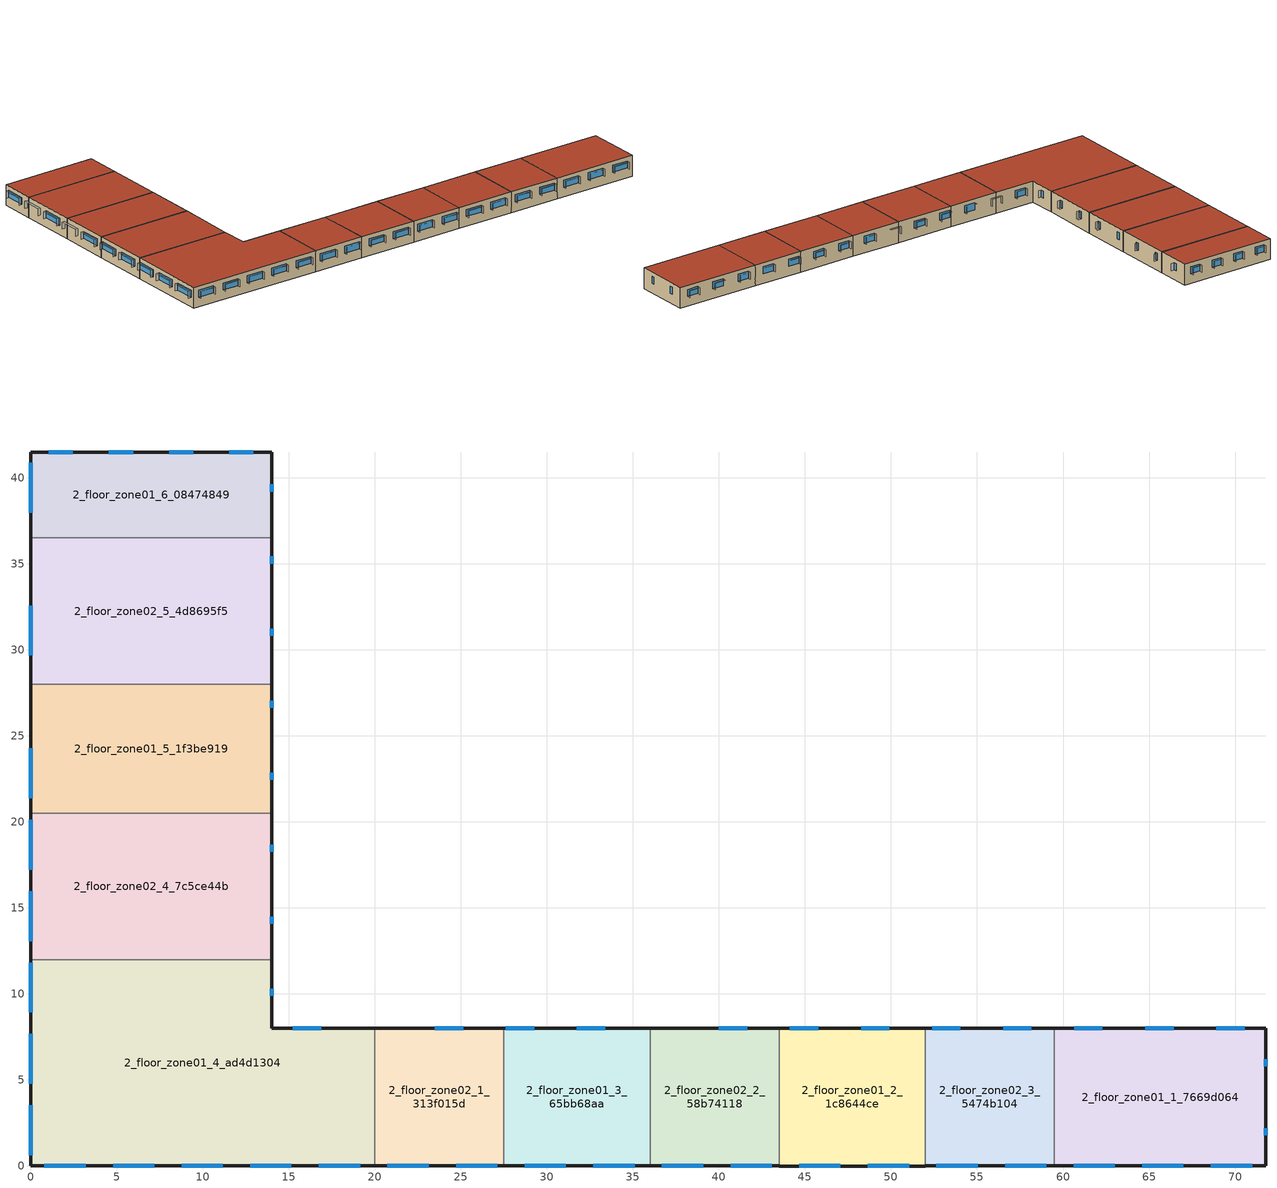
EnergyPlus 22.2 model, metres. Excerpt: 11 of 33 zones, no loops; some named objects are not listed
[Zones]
2_floor_zone01_1_7669d064
 floor to 1_floor_zone01_1_7669d064 (Generic Interior Floor): 71.79,8 71.79,0 59.5,0 59.5,8 z6
 wall outside (Ext_Wall): 59.5,0 71.79,0 71.79,8 59.5,8 z6:9
 wall to 2_floor_zone02_3_5474b104 (Generic Interior Wall): 59.5,8 59.5,0 z6:9
 window (Windows): 68.6,0 70.99,0 / 64.61,0 67,0 / 60.62,0 63.01,0 / 71.79,5.8 71.79,6.2 / 71.79,1.8 71.79,2.2 / 62.29,8 60.64,8 / 66.42,8 64.77,8 / 70.55,8 68.9,8 z7.4:8.4
 roof outside (Roof): 59.5,8 59.5,0 71.79,0 71.79,8 z9
2_floor_zone01_2_1c8644ce
 floor to 1_floor_zone01_2_1c8644ce (Generic Interior Floor): 52,8 52,0 43.5,0 43.5,8 z6
 wall outside (Ext_Wall): 52,8 43.5,8 / 43.5,0 52,0 z6:9
 wall to 2_floor_zone02_3_5474b104 (Generic Interior Wall): 52,0 52,8 z6:9
 wall to 2_floor_zone02_2_58b74118 (Generic Interior Wall): 43.5,8 43.5,0 z6:9
 window (Windows): 45.78,8 44.13,8 / 49.91,8 48.26,8 / 48.66,0 51.05,0 / 44.67,0 47.06,0 z7.4:8.4
 roof outside (Roof): 43.5,8 43.5,0 52,0 52,8 z9
2_floor_zone01_3_65bb68aa
 floor to 1_floor_zone01_3_65bb68aa (Generic Interior Floor): 36,8 36,0 27.5,0 27.5,8 z6
 wall outside (Ext_Wall): 36,8 27.5,8 / 27.5,0 36,0 z6:9
 wall to 2_floor_zone02_2_58b74118 (Generic Interior Wall): 36,0 36,8 z6:9
 wall to 2_floor_zone02_1_313f015d (Generic Interior Wall): 27.5,8 27.5,0 z6:9
 window (Windows): 29.27,8 27.62,8 / 33.4,8 31.75,8 / 32.7,0 35.1,0 / 28.71,0 31.11,0 z7.4:8.4
 roof outside (Roof): 27.5,8 27.5,0 36,0 36,8 z9
2_floor_zone01_4_ad4d1304
 floor to 1_floor_zone01_4_ad4d1304 (Generic Interior Floor): 20,8 20,0 0,0 0,12 14,12 14,8 z6
 wall outside (Ext_Wall): 20,8 14,8 14,12 / 0,12 0,0 20,0 z6:9
 wall to 2_floor_zone02_4_7c5ce44b (Generic Interior Wall): 14,12 0,12 z6:9
 wall to 2_floor_zone02_1_313f015d (Generic Interior Wall): 20,0 20,8 z6:9
 window (Windows): 16.89,8 15.24,8 / 14,9.88 14,10.3 / 0,3.53 0,0.62 / 0,7.68 0,4.77 / 0,11.83 0,8.92 / 16.75,0 19.14,0 / 12.76,0 15.16,0 / 8.77,0 11.17,0 / 4.79,0 7.18,0 / 0.8,0 3.19,0 z7.4:8.4
 roof outside (Roof): 0,12 0,0 20,0 20,8 14,8 14,12 z9
2_floor_zone01_5_1f3be919
 floor to 1_floor_zone01_5_1f3be919 (Generic Interior Floor): 14,28 14,20.5 0,20.5 0,28 z6
 wall outside (Ext_Wall): 14,20.5 14,28 / 0,28 0,20.5 z6:9
 wall to 2_floor_zone02_5_4d8695f5 (Generic Interior Wall): 14,28 0,28 z6:9
 wall to 2_floor_zone02_4_7c5ce44b (Generic Interior Wall): 0,20.5 14,20.5 z6:9
 window (Windows): 14,26.63 14,27.05 / 14,22.45 14,22.86 / 0,24.28 0,21.37 z7.4:8.4
 roof outside (Roof): 0,28 0,20.5 14,20.5 14,28 z9
2_floor_zone01_6_08474849
 floor to 1_floor_zone01_6_08474849 (Generic Interior Floor): 14,41.5 14,36.5 0,36.5 0,41.5 z6
 wall outside (Ext_Wall): 14,36.5 14,41.5 0,41.5 0,36.5 z6:9
 wall to 2_floor_zone02_5_4d8695f5 (Generic Interior Wall): 0,36.5 14,36.5 z6:9
 window (Windows): 14,39.19 14,39.61 / 2.45,41.5 1.05,41.5 / 5.95,41.5 4.55,41.5 / 9.45,41.5 8.05,41.5 / 12.95,41.5 11.55,41.5 / 0,40.87 0,37.97 z7.4:8.4
 roof outside (Roof): 0,41.5 0,36.5 14,36.5 14,41.5 z9
2_floor_zone02_1_313f015d
 floor to 1_floor_zone02_1_313f015d (Generic Interior Floor): 27.5,8 27.5,0 20,0 20,8 z6
 wall outside (Ext_Wall): 27.5,8 20,8 / 20,0 27.5,0 z6:9
 window (Windows): 25.14,8 23.49,8 / 24.73,0 27.12,0 / 20.74,0 23.13,0 z7.4:8.4
 roof outside (Roof): 20,8 20,0 27.5,0 27.5,8 z9
2_floor_zone02_2_58b74118
 floor to 1_floor_zone02_2_58b74118 (Generic Interior Floor): 43.5,8 43.5,0 36,0 36,8 z6
 wall outside (Ext_Wall): 43.5,8 36,8 / 36,0 43.5,0 z6:9
 window (Windows): 41.66,8 40,8 / 40.68,0 43.07,0 / 36.69,0 39.08,0 z7.4:8.4
 roof outside (Roof): 36,8 36,0 43.5,0 43.5,8 z9
2_floor_zone02_3_5474b104
 floor to 1_floor_zone02_3_5474b104 (Generic Interior Floor): 59.5,8 59.5,0 52,0 52,8 z6
 wall outside (Ext_Wall): 59.5,8 52,8 / 52,0 59.5,0 z6:9
 window (Windows): 54.04,8 52.39,8 / 58.17,8 56.51,8 / 56.63,0 59.02,0 / 52.64,0 55.04,0 z7.4:8.4
 roof outside (Roof): 52,8 52,0 59.5,0 59.5,8 z9
2_floor_zone02_4_7c5ce44b
 floor to 1_floor_zone02_4_7c5ce44b (Generic Interior Floor): 14,20.5 14,12 0,12 0,20.5 z6
 wall outside (Ext_Wall): 0,20.5 0,12 / 14,12 14,20.5 z6:9
 window (Windows): 0,15.98 0,13.07 / 0,20.13 0,17.22 / 14,18.26 14,18.68 / 14,14.07 14,14.49 z7.4:8.4
 roof outside (Roof): 0,20.5 0,12 14,12 14,20.5 z9
2_floor_zone02_5_4d8695f5
 floor to 1_floor_zone02_5_4d8695f5 (Generic Interior Floor): 14,36.5 14,28 0,28 0,36.5 z6
 wall outside (Ext_Wall): 0,36.5 0,28 / 14,28 14,36.5 z6:9
 window (Windows): 0,32.58 0,29.67 / 14,35.01 14,35.43 / 14,30.82 14,31.24 z7.4:8.4
 roof outside (Roof): 0,36.5 0,28 14,28 14,36.5 z9
shading: 4.55,41.5 4.55,41.95 / 12.95,41.95 12.95,41.5 / 5.95,41.95 5.95,41.5 / 8.05,41.5 8.05,41.95 / 11.55,41.5 11.55,41.95 / 2.45,41.95 2.45,41.5 / 1.05,41.5 1.05,41.95 / 9.45,41.95 9.45,41.5 / 68.6,-0.45 68.6,0 / 64.61,-0.45 64.61,0 / 4.79,-0.45 4.79,0 / 8.77,-0.45 8.77,0 / 39.08,0 39.08,-0.45 / 12.76,-0.45 12.76,0 / 43.07,0 43.07,-0.45 / 23.13,0 23.13,-0.45 / 44.67,-0.45 44.67,0 / 28.71,-0.45 28.71,0 / 7.18,0 7.18,-0.45 / 3.19,0 3.19,-0.45 / 36.69,-0.45 36.69,0 / 55.04,0 55.04,-0.45 / 0.8,-0.45 0.8,0 / 51.05,0 51.05,-0.45 / 20.74,-0.45 20.74,0 / 19.14,0 19.14,-0.45 / 15.16,0 15.16,-0.45 / 56.63,-0.45 56.63,0 / 35.1,0 35.1,-0.45 / 40.68,-0.45 40.68,0 / 32.7,-0.45 32.7,0 / 48.66,-0.45 48.66,0 / 24.73,-0.45 24.73,0 / 11.17,0 11.17,-0.45 / 47.06,0 47.06,-0.45 / 70.99,0 70.99,-0.45 / 67,0 67,-0.45 / 59.02,0 59.02,-0.45 / 63.01,0 63.01,-0.45 / 52.64,-0.45 52.64,0 / 60.62,-0.45 60.62,0 / 16.75,-0.45 16.75,0 / 31.11,0 31.11,-0.45 / 27.12,0 27.12,-0.45 / -0.45,20.13 0,20.13 / 0,29.67 -0.45,29.67 / -0.45,28.43 0,28.43 / 0,25.52 -0.45,25.52 / -0.45,32.58 0,32.58 / -0.45,11.83 0,11.83 / -0.45,3.53 0,3.53 / 0,37.97 -0.45,37.97 / 0,33.82 -0.45,33.82 / -0.45,36.72 0,36.72 / -0.45,40.87 0,40.87 / -0.45,7.68 0,7.68 / 0,8.92 -0.45,8.92 / 0,21.37 -0.45,21.37 / -0.45,24.28 0,24.28 / 0,13.07 -0.45,13.07 / -0.45,15.98 0,15.98 / 0,17.22 -0.45,17.22 / 0,0.62 -0.45,0.62 / 0,4.77 -0.45,4.77 / 14,18.68 14.45,18.68 / 14.45,18.26 14,18.26 / 68.9,8 68.9,8.45 / 14.45,14.07 14,14.07 / 33.4,8.45 33.4,8 / 35.88,8 35.88,8.45 / 41.66,8.45 41.66,8 / 40,8 40,8.45 / 31.75,8 31.75,8.45 / 14.45,39.19 14,39.19 / 19.37,8 19.37,8.45 / 62.29,8.45 62.29,8 / 66.42,8.45 66.42,8 / 25.14,8.45 25.14,8 / 14,31.24 14.45,31.24 / 14,22.86 14.45,22.86 / 48.26,8 48.26,8.45 / 56.51,8 56.51,8.45 / 14.45,9.88 14,9.88 / 14,14.49 14.45,14.49 / 44.13,8 44.13,8.45 / 21.02,8.45 21.02,8 / 49.91,8.45 49.91,8 / 45.78,8.45 45.78,8 / 15.24,8 15.24,8.45 / 16.89,8.45 16.89,8 / 70.55,8.45 70.55,8 / 14.45,22.45 14,22.45 / 52.39,8 52.39,8.45 / 60.64,8 60.64,8.45 / 29.27,8.45 29.27,8 / 14,35.43 14.45,35.43 z7.4:8.4; 0,3.53 0,0.62 -0.45,0.62 -0.45,3.53 z8.4; 0,24.28 0,21.37 -0.45,21.37 -0.45,24.28 z8.4; 0,20.13 0,17.22 -0.45,17.22 -0.45,20.13 z8.4; 0,15.98 0,13.07 -0.45,13.07 -0.45,15.98 z8.4; 0,28.43 0,25.52 -0.45,25.52 -0.45,28.43 z8.4; 0,40.87 0,37.97 -0.45,37.97 -0.45,40.87 z8.4; 0,36.72 0,33.82 -0.45,33.82 -0.45,36.72 z8.4; 0,7.68 0,4.77 -0.45,4.77 -0.45,7.68 z8.4; 0,32.58 0,29.67 -0.45,29.67 -0.45,32.58 z8.4; 0,11.83 0,8.92 -0.45,8.92 -0.45,11.83 z8.4; 39.08,0 39.08,-0.45 36.69,-0.45 36.69,0 z8.4; 55.04,0 55.04,-0.45 52.64,-0.45 52.64,0 z8.4; 59.02,0 59.02,-0.45 56.63,-0.45 56.63,0 z8.4; 43.07,0 43.07,-0.45 40.68,-0.45 40.68,0 z8.4; 47.06,0 47.06,-0.45 44.67,-0.45 44.67,0 z8.4; 51.05,0 51.05,-0.45 48.66,-0.45 48.66,0 z8.4; 35.1,0 35.1,-0.45 32.7,-0.45 32.7,0 z8.4; 27.12,0 27.12,-0.45 24.73,-0.45 24.73,0 z8.4; 15.16,0 15.16,-0.45 12.76,-0.45 12.76,0 z8.4; 23.13,0 23.13,-0.45 20.74,-0.45 20.74,0 z8.4; 19.14,0 19.14,-0.45 16.75,-0.45 16.75,0 z8.4; 31.11,0 31.11,-0.45 28.71,-0.45 28.71,0 z8.4; 7.18,0 7.18,-0.45 4.79,-0.45 4.79,0 z8.4; 67,0 67,-0.45 64.61,-0.45 64.61,0 z8.4; 70.99,0 70.99,-0.45 68.6,-0.45 68.6,0 z8.4; 63.01,0 63.01,-0.45 60.62,-0.45 60.62,0 z8.4; 3.19,0 3.19,-0.45 0.8,-0.45 0.8,0 z8.4; 11.17,0 11.17,-0.45 8.77,-0.45 8.77,0 z8.4; 45.78,8.45 45.78,8 44.13,8 44.13,8.45 z8.4; 58.17,8.45 58.17,8 56.51,8 56.51,8.45 z8.4; 29.27,8.45 29.27,8 27.62,8 27.62,8.45 z8.4; 66.42,8.45 66.42,8 64.77,8 64.77,8.45 z8.4; 41.66,8.45 41.66,8 40,8 40,8.45 z8.4; 37.53,8.45 37.53,8 35.88,8 35.88,8.45 z8.4; 21.02,8.45 21.02,8 19.37,8 19.37,8.45 z8.4; 25.14,8.45 25.14,8 23.49,8 23.49,8.45 z8.4; 33.4,8.45 33.4,8 31.75,8 31.75,8.45 z8.4; 54.04,8.45 54.04,8 52.39,8 52.39,8.45 z8.4; 70.55,8.45 70.55,8 68.9,8 68.9,8.45 z8.4; 49.91,8.45 49.91,8 48.26,8 48.26,8.45 z8.4; 62.29,8.45 62.29,8 60.64,8 60.64,8.45 z8.4; 16.89,8.45 16.89,8 15.24,8 15.24,8.45 z8.4; 5.95,41.95 5.95,41.5 4.55,41.5 4.55,41.95 z8.4; 9.45,41.95 9.45,41.5 8.05,41.5 8.05,41.95 z8.4; 2.45,41.95 2.45,41.5 1.05,41.5 1.05,41.95 z8.4; 12.95,41.95 12.95,41.5 11.55,41.5 11.55,41.95 z8.4
[Building]
Parametric_sim: North Axis {deg}=0; Terrain=City; Solar Distribution=FullExteriorWithReflections
[Site:Location]
Site 1: Latitude {deg}=0; Longitude {deg}=0; Time Zone {hr}=0; Elevation {m}=0
[Site:WaterMainsTemperature]
Calculation Method=CorrelationFromWeatherFile
[SizingPeriod:DesignDay] Day of Month=21; Dry-Bulb Temperature Range Modifier Type=DefaultMultipliers; Humidity Condition Type=Wetbulb; Barometric Pressure {Pa}=99114; Rain Indicator=No; Snow Indicator=No; Daylight Saving Time Indicator=No; Solar Model Indicator=ASHRAEClearSky; Begin Environment Reset Mode=FullResetAtBeginEnvironment
Name | Month | Day Type | Maximum Dry-Bulb Temperature {C} | Daily Dry-Bulb Temperature Range {deltaC} | Wetbulb or DewPoint at Maximum Dry-Bulb {C} | Wind Speed {m/s} | Wind Direction {deg} | Sky Clearness
udevalla_ LANDVETTER Cooling Design Day 0.4% Condns DB=>MWB | 7 | SummerDesignDay | 23.2964 | 8.7 | 14.3 | 3.3 | 137 | 1
udevalla_ LANDVETTER Heating Design Day 99.6% Condns DB | 1 | WinterDesignDay | -8.8 | 0 | -8.8 | 1.7 | 23 | 0
[Material] Thermal Absorptance=0.9
Name | Roughness | Thickness {m} | Conductivity {W/m-K} | Density {kg/m3} | Specific Heat {J/kg-K} | Solar Absorptance | Visible Absorptance
Generic Acoustic Tile | MediumSmooth | 0.02 | 0.06 | 368 | 590 | 0.2 | 0.2
Generic Ceiling Air Gap | Smooth | 0.1 | 0.556 | 1.28 | 1000 | 0.7 | 0.7
Generic Gypsum Board | MediumSmooth | 0.0127 | 0.16 | 800 | 1090 | 0.5 | 0.5
Generic LW Concrete | MediumRough | 0.1 | 0.53 | 1280 | 840 | 0.8 | 0.8
Generic Wall Air Gap | Smooth | 0.1 | 0.667 | 1.28 | 1000 | 0.7 | 0.7
[Material:NoMass] Roughness=MediumRough; Thermal Absorptance=0.9; Solar Absorptance=0.7; Visible Absorptance=0.7
Name | Thermal Resistance {m2-K/W}
OpaqueNoMassMaterial_222a46f8 | 1.25
OpaqueNoMassMaterial_39e157af | 1.66667
[WindowMaterial:SimpleGlazingSystem]
window: U-Factor {W/m2-K}=0.7; Solar Heat Gain Coefficient=0.5; Visible Transmittance=0.6
[Construction]
Ext_Wall: OpaqueNoMassMaterial_222a46f8
Generic Interior Floor: Generic Acoustic Tile, Generic Ceiling Air Gap, Generic LW Concrete
Generic Interior Wall: Generic Gypsum Board, Generic Wall Air Gap, Generic Gypsum Board
Roof: OpaqueNoMassMaterial_39e157af
Windows: window
[Zone] Multiplier=1; Ceiling Height {m}=3; Part of Total Floor Area=Yes
Name | Volume {m3}
2_floor_zone01_1_7669d064 | 294.888
2_floor_zone01_2_1c8644ce; 2_floor_zone01_3_65bb68aa | 204
2_floor_zone01_4_ad4d1304 | 648
2_floor_zone01_5_1f3be919 | 315
2_floor_zone01_6_08474849 | 209.874
2_floor_zone02_1_313f015d; 2_floor_zone02_2_58b74118; 2_floor_zone02_3_5474b104 | 180
2_floor_zone02_4_7c5ce44b; 2_floor_zone02_5_4d8695f5 | 357
[Space]
Name | Zone | Space Type
2_floor_zone01_1_7669d064_Space | 2_floor_zone01_1_7669d064 | zone 01 program
2_floor_zone01_2_1c8644ce_Space | 2_floor_zone01_2_1c8644ce | zone 01 program
2_floor_zone01_3_65bb68aa_Space | 2_floor_zone01_3_65bb68aa | zone 01 program
2_floor_zone01_4_ad4d1304_Space | 2_floor_zone01_4_ad4d1304 | zone 01 program
2_floor_zone01_5_1f3be919_Space | 2_floor_zone01_5_1f3be919 | zone 01 program
2_floor_zone01_6_08474849_Space | 2_floor_zone01_6_08474849 | zone 01 program
2_floor_zone02_1_313f015d_Space | 2_floor_zone02_1_313f015d | zone 02 program
2_floor_zone02_2_58b74118_Space | 2_floor_zone02_2_58b74118 | zone 02 program
2_floor_zone02_3_5474b104_Space | 2_floor_zone02_3_5474b104 | zone 02 program
2_floor_zone02_4_7c5ce44b_Space | 2_floor_zone02_4_7c5ce44b | zone 02 program
2_floor_zone02_5_4d8695f5_Space | 2_floor_zone02_5_4d8695f5 | zone 02 program
[SpaceList]
zone 01 program: 2_floor_zone01_3_65bb68aa_Space, 0_floor_zone01_3_65bb68aa_Space, 0_floor_zone01_2_1c8644ce_Space, 1_floor_zone01_1_7669d064_Space, 0_floor_zone01_1_7669d064_Space, 0_floor_zone01_4_ad4d1304_Space, 0_floor_zone01_5_1f3be919_Space, 0_floor_zone01_6_08474849_Space, 1_floor_zone01_6_08474849_Space, 1_floor_zone01_2_1c8644ce_Space, 1_floor_zone01_3_65bb68aa_Space, 1_floor_zone01_4_ad4d1304_Space, 1_floor_zone01_5_1f3be919_Space, 2_floor_zone01_1_7669d064_Space, 2_floor_zone01_2_1c8644ce_Space, 2_floor_zone01_4_ad4d1304_Space, 2_floor_zone01_5_1f3be919_Space, 2_floor_zone01_6_08474849_Space
zone 02 program: 0_floor_zone02_1_313f015d_Space, 0_floor_zone02_2_58b74118_Space, 0_floor_zone02_4_7c5ce44b_Space, 0_floor_zone02_3_5474b104_Space, 0_floor_zone02_5_4d8695f5_Space, 2_floor_zone02_2_58b74118_Space, 1_floor_zone02_5_4d8695f5_Space, 1_floor_zone02_3_5474b104_Space, 1_floor_zone02_2_58b74118_Space, 1_floor_zone02_1_313f015d_Space, 1_floor_zone02_4_7c5ce44b_Space, 2_floor_zone02_1_313f015d_Space, 2_floor_zone02_3_5474b104_Space, 2_floor_zone02_4_7c5ce44b_Space, 2_floor_zone02_5_4d8695f5_Space
[Lights] Schedule=ApartmentMidRise LTG_APT_SCH; Design Level Calculation Method=Watts/Area; Watts per Zone Floor Area {W/m2}=11.5174; Return Air Fraction=0; Fraction Radiant=0.6; Fraction Visible=0.2; Fraction Replaceable=1
Name | Zone or ZoneList or Space or SpaceList
2013::MidriseApartment::Apartment_Lighting 2 | zone 01 program
2013::MidriseApartment::Apartment_Lighting | zone 02 program
[People] Number of People Schedule=ApartmentMidRise OCC_APT_SCH; Number of People Calculation Method=People/Area; People per Floor Area {person/m2}=0.0283091; Fraction Radiant=0.3; Activity Level Schedule=ApartmentMidRise Activity Schedule
Name | Zone or ZoneList or Space or SpaceList
2013::MidriseApartment::Apartment_People 2 | zone 01 program
2013::MidriseApartment::Apartment_People | zone 02 program
[ElectricEquipment] Schedule=ApartmentMidRise EQP_APT_SCH; Design Level Calculation Method=Watts/Area; Watts per Zone Floor Area {W/m2}=3.42407; Fraction Latent=0; Fraction Radiant=0.5; Fraction Lost=0
Name | Zone or ZoneList or Space or SpaceList
CustomEquipment 2 | zone 01 program
CustomEquipment | zone 02 program
[ZoneInfiltration:DesignFlowRate] Schedule=Always On; Design Flow Rate Calculation Method=Flow/ExteriorArea; Flow Rate per Exterior Surface Area {m3/s-m2}=0.00056; Constant Term Coefficient=1; Temperature Term Coefficient=0; Velocity Term Coefficient=0
Name | Zone or ZoneList or Space or SpaceList
infiltration_Current 1 | zone 01 program
infiltration_Current | zone 02 program
[ZoneControl:Thermostat] Temperature Difference Between Cutout And Setpoint {deltaC}=0
Name | Zone or ZoneList | Control Type Schedule | Control 1
2_floor_zone01_1_7669d064 Thermostat | 2_floor_zone01_1_7669d064 | 2_floor_zone01_1_7669d064 Thermostat Schedule | zone01_1_7669d064_Setpoint 2
2_floor_zone01_2_1c8644ce Thermostat | 2_floor_zone01_2_1c8644ce | 2_floor_zone01_2_1c8644ce Thermostat Schedule | zone01_2_1c8644ce_Setpoint 2
2_floor_zone01_3_65bb68aa Thermostat | 2_floor_zone01_3_65bb68aa | 2_floor_zone01_3_65bb68aa Thermostat Schedule | zone01_3_65bb68aa_Setpoint 2
2_floor_zone01_4_ad4d1304 Thermostat | 2_floor_zone01_4_ad4d1304 | 2_floor_zone01_4_ad4d1304 Thermostat Schedule | zone01_4_ad4d1304_Setpoint 2
2_floor_zone01_5_1f3be919 Thermostat | 2_floor_zone01_5_1f3be919 | 2_floor_zone01_5_1f3be919 Thermostat Schedule | zone01_5_1f3be919_Setpoint 2
2_floor_zone01_6_08474849 Thermostat | 2_floor_zone01_6_08474849 | 2_floor_zone01_6_08474849 Thermostat Schedule | zone01_6_08474849_Setpoint 2
2_floor_zone02_1_313f015d Thermostat | 2_floor_zone02_1_313f015d | 2_floor_zone02_1_313f015d Thermostat Schedule | zone02_1_313f015d_Setpoint 2
2_floor_zone02_2_58b74118 Thermostat | 2_floor_zone02_2_58b74118 | 2_floor_zone02_2_58b74118 Thermostat Schedule | zone02_2_58b74118_Setpoint 2
2_floor_zone02_3_5474b104 Thermostat | 2_floor_zone02_3_5474b104 | 2_floor_zone02_3_5474b104 Thermostat Schedule | zone02_3_5474b104_Setpoint 2
2_floor_zone02_4_7c5ce44b Thermostat | 2_floor_zone02_4_7c5ce44b | 2_floor_zone02_4_7c5ce44b Thermostat Schedule | zone02_4_7c5ce44b_Setpoint 2
2_floor_zone02_5_4d8695f5 Thermostat | 2_floor_zone02_5_4d8695f5 | 2_floor_zone02_5_4d8695f5 Thermostat Schedule | zone02_5_4d8695f5_Setpoint 2
[ThermostatSetpoint:DualSetpoint] Cooling Setpoint Temperature Schedule=ApartmentMidRise CLGSETP_APT_SCH
Name | Heating Setpoint Temperature Schedule
zone01_1_7669d064_Setpoint 2 | zone01_1_7669d064_Setpoint_HtgSetp
zone01_2_1c8644ce_Setpoint 2 | zone01_2_1c8644ce_Setpoint_HtgSetp
zone01_3_65bb68aa_Setpoint 2 | zone01_3_65bb68aa_Setpoint_HtgSetp
zone01_4_ad4d1304_Setpoint 2 | zone01_4_ad4d1304_Setpoint_HtgSetp
zone01_5_1f3be919_Setpoint 2 | zone01_5_1f3be919_Setpoint_HtgSetp
zone01_6_08474849_Setpoint 2 | zone01_6_08474849_Setpoint_HtgSetp
zone02_1_313f015d_Setpoint 2 | zone02_1_313f015d_Setpoint_HtgSetp
zone02_2_58b74118_Setpoint 2 | zone02_2_58b74118_Setpoint_HtgSetp
zone02_3_5474b104_Setpoint 2 | zone02_3_5474b104_Setpoint_HtgSetp
zone02_4_7c5ce44b_Setpoint 2 | zone02_4_7c5ce44b_Setpoint_HtgSetp
zone02_5_4d8695f5_Setpoint 2 | zone02_5_4d8695f5_Setpoint_HtgSetp
[ZoneHVAC:IdealLoadsAirSystem] Maximum Heating Supply Air Temperature {C}=50; Minimum Cooling Supply Air Temperature {C}=13; Heating Limit=LimitCapacity; Maximum Sensible Heating Capacity {W}=Autosize; Cooling Limit=LimitFlowRateAndCapacity; Maximum Cooling Air Flow Rate {m3/s}=Autosize; Maximum Total Cooling Capacity {W}=Autosize; Dehumidification Control Type=None; Demand Controlled Ventilation Type=None; Outdoor Air Economizer Type=DifferentialDryBulb; Sensible Heat Recovery Effectiveness=0; Latent Heat Recovery Effectiveness=0
Name | Design Specification Outdoor Air Object
0_floor_zone01_1_7669d064 Ideal Loads Air System; 0_floor_zone01_2_1c8644ce Ideal Loads Air System; 0_floor_zone01_3_65bb68aa Ideal Loads Air System; 0_floor_zone01_4_ad4d1304 Ideal Loads Air System; 0_floor_zone01_5_1f3be919 Ideal Loads Air System; 0_floor_zone01_6_08474849 Ideal Loads Air System; 1_floor_zone01_1_7669d064 Ideal Loads Air System; 1_floor_zone01_2_1c8644ce Ideal Loads Air System; 1_floor_zone01_3_65bb68aa Ideal Loads Air System; 1_floor_zone01_4_ad4d1304 Ideal Loads Air System; 1_floor_zone01_5_1f3be919 Ideal Loads Air System; 1_floor_zone01_6_08474849 Ideal Loads Air System; 2_floor_zone01_1_7669d064 Ideal Loads Air System; 2_floor_zone01_2_1c8644ce Ideal Loads Air System; 2_floor_zone01_3_65bb68aa Ideal Loads Air System; 2_floor_zone01_4_ad4d1304 Ideal Loads Air System; 2_floor_zone01_5_1f3be919 Ideal Loads Air System; 2_floor_zone01_6_08474849 Ideal Loads Air System | minimum ventilation 1
0_floor_zone02_1_313f015d Ideal Loads Air System; 0_floor_zone02_2_58b74118 Ideal Loads Air System; 0_floor_zone02_3_5474b104 Ideal Loads Air System; 0_floor_zone02_4_7c5ce44b Ideal Loads Air System; 0_floor_zone02_5_4d8695f5 Ideal Loads Air System; 1_floor_zone02_1_313f015d Ideal Loads Air System; 1_floor_zone02_2_58b74118 Ideal Loads Air System; 1_floor_zone02_3_5474b104 Ideal Loads Air System; 1_floor_zone02_4_7c5ce44b Ideal Loads Air System; 1_floor_zone02_5_4d8695f5 Ideal Loads Air System; 2_floor_zone02_1_313f015d Ideal Loads Air System; 2_floor_zone02_2_58b74118 Ideal Loads Air System; 2_floor_zone02_3_5474b104 Ideal Loads Air System; 2_floor_zone02_4_7c5ce44b Ideal Loads Air System; 2_floor_zone02_5_4d8695f5 Ideal Loads Air System | minimum ventilation
[DesignSpecification:OutdoorAir] Outdoor Air Method=Sum; Outdoor Air Flow per Person {m3/s-person}=0; Outdoor Air Flow per Zone Floor Area {m3/s-m2}=0; Outdoor Air Flow per Zone {m3/s}=0; Outdoor Air Flow Air Changes per Hour {1/hr}=0.5
minimum ventilation 1; minimum ventilation
[Zone equipment]
2_floor_zone01_1_7669d064: 2_floor_zone01_1_7669d064 Ideal Loads Air System
2_floor_zone01_2_1c8644ce: 2_floor_zone01_2_1c8644ce Ideal Loads Air System
2_floor_zone01_3_65bb68aa: 2_floor_zone01_3_65bb68aa Ideal Loads Air System
2_floor_zone01_4_ad4d1304: 2_floor_zone01_4_ad4d1304 Ideal Loads Air System
2_floor_zone01_5_1f3be919: 2_floor_zone01_5_1f3be919 Ideal Loads Air System
2_floor_zone01_6_08474849: 2_floor_zone01_6_08474849 Ideal Loads Air System
2_floor_zone02_1_313f015d: 2_floor_zone02_1_313f015d Ideal Loads Air System
2_floor_zone02_2_58b74118: 2_floor_zone02_2_58b74118 Ideal Loads Air System
2_floor_zone02_3_5474b104: 2_floor_zone02_3_5474b104 Ideal Loads Air System
2_floor_zone02_4_7c5ce44b: 2_floor_zone02_4_7c5ce44b Ideal Loads Air System
2_floor_zone02_5_4d8695f5: 2_floor_zone02_5_4d8695f5 Ideal Loads Air System
[Sizing:Zone] Zone Cooling Design Supply Air Temperature Input Method=SupplyAirTemperature; Zone Cooling Design Supply Air Temperature {C}=14; Zone Cooling Design Supply Air Temperature Difference {deltaC}=11.11; Zone Heating Design Supply Air Temperature Input Method=SupplyAirTemperature; Zone Heating Design Supply Air Temperature {C}=40; Zone Heating Design Supply Air Temperature Difference {deltaC}=11.11; Zone Cooling Design Supply Air Humidity Ratio {kgWater/kgDryAir}=0.0085; Zone Heating Design Supply Air Humidity Ratio {kgWater/kgDryAir}=0.008; Cooling Design Air Flow Method=DesignDay; Cooling Design Air Flow Rate {m3/s}=0; Cooling Minimum Air Flow per Zone Floor Area {m3/s-m2}=0.000762; Cooling Minimum Air Flow {m3/s}=0; Cooling Minimum Air Flow Fraction=0; Heating Design Air Flow Method=DesignDay; Heating Design Air Flow Rate {m3/s}=0; Heating Maximum Air Flow per Zone Floor Area {m3/s-m2}=0.002032; Heating Maximum Air Flow {m3/s}=0.141576; Heating Maximum Air Flow Fraction=0.3; Account for Dedicated Outdoor Air System=No; Zone Load Sizing Method=Sensible Load Only No Latent Load; Zone Latent Cooling Design Supply Air Humidity Ratio Input Method=HumidityRatioDifference; Zone Cooling Design Supply Air Humidity Ratio Difference {kgWater/kgDryAir}=0.005; Zone Latent Heating Design Supply Air Humidity Ratio Input Method=HumidityRatioDifference; Zone Humidification Design Supply Air Humidity Ratio Difference {kgWater/kgDryAir}=0.005
Name | Design Specification Outdoor Air Object
2_floor_zone01_1_7669d064 | 2_floor_zone01_1_7669d064 DSOA Space List
2_floor_zone01_2_1c8644ce | 2_floor_zone01_2_1c8644ce DSOA Space List
2_floor_zone01_3_65bb68aa | 2_floor_zone01_3_65bb68aa DSOA Space List
2_floor_zone01_4_ad4d1304 | 2_floor_zone01_4_ad4d1304 DSOA Space List
2_floor_zone01_5_1f3be919 | 2_floor_zone01_5_1f3be919 DSOA Space List
2_floor_zone01_6_08474849 | 2_floor_zone01_6_08474849 DSOA Space List
2_floor_zone02_1_313f015d | 2_floor_zone02_1_313f015d DSOA Space List
2_floor_zone02_2_58b74118 | 2_floor_zone02_2_58b74118 DSOA Space List
2_floor_zone02_3_5474b104 | 2_floor_zone02_3_5474b104 DSOA Space List
2_floor_zone02_4_7c5ce44b | 2_floor_zone02_4_7c5ce44b DSOA Space List
2_floor_zone02_5_4d8695f5 | 2_floor_zone02_5_4d8695f5 DSOA Space List
[DesignSpecification:OutdoorAir:SpaceList]
Name | Space Name 1 | Space Design Specification Outdoor Air Object Name 1
2_floor_zone01_1_7669d064 DSOA Space List | 2_floor_zone01_1_7669d064_Space | minimum ventilation 1
2_floor_zone01_2_1c8644ce DSOA Space List | 2_floor_zone01_2_1c8644ce_Space | minimum ventilation 1
2_floor_zone01_3_65bb68aa DSOA Space List | 2_floor_zone01_3_65bb68aa_Space | minimum ventilation 1
2_floor_zone01_4_ad4d1304 DSOA Space List | 2_floor_zone01_4_ad4d1304_Space | minimum ventilation 1
2_floor_zone01_5_1f3be919 DSOA Space List | 2_floor_zone01_5_1f3be919_Space | minimum ventilation 1
2_floor_zone01_6_08474849 DSOA Space List | 2_floor_zone01_6_08474849_Space | minimum ventilation 1
2_floor_zone02_1_313f015d DSOA Space List | 2_floor_zone02_1_313f015d_Space | minimum ventilation
2_floor_zone02_2_58b74118 DSOA Space List | 2_floor_zone02_2_58b74118_Space | minimum ventilation
2_floor_zone02_3_5474b104 DSOA Space List | 2_floor_zone02_3_5474b104_Space | minimum ventilation
2_floor_zone02_4_7c5ce44b DSOA Space List | 2_floor_zone02_4_7c5ce44b_Space | minimum ventilation
2_floor_zone02_5_4d8695f5 DSOA Space List | 2_floor_zone02_5_4d8695f5_Space | minimum ventilation
[Schedule:Day:Interval]
ApartmentMidRise LTG_APT_SCH_Default; ApartmentMidRise LTG_APT_SCH_SmrDsn 1; ApartmentMidRise LTG_APT_SCH_WntrDsn 1: No, 04:00, 0.011316, 05:00, 0.0339481, 06:00, 0.0735542, 07:00, 0.0792122, 08:00, 0.0735542, 09:00, 0.0339481, 15:00, 0.0226321, 16:00, 0.0396061, 17:00, 0.0792122, 18:00, 0.11316, 19:00, 0.152766, 21:00, 0.181056, 22:00, 0.124476, 23:00, 0.0678962, 24:00, 0.0282901
ApartmentMidRise OCC_APT_SCH_Default; ApartmentMidRise OCC_APT_SCH_SmrDsn 1; ApartmentMidRise OCC_APT_SCH_WntrDsn 1: No, 07:00, 1, 08:00, 0.85, 09:00, 0.39, 16:00, 0.25, 17:00, 0.3, 18:00, 0.52, 21:00, 0.87, 24:00, 1
ApartmentMidRise Activity Schedule_Default; ApartmentMidRise Activity Schedule_SmrDsn 1; ApartmentMidRise Activity Schedule_WntrDsn 1: No, 24:00, 95
ApartmentMidRise EQP_APT_SCH_Default; ApartmentMidRise EQP_APT_SCH_SmrDsn 1; ApartmentMidRise EQP_APT_SCH_WntrDsn 1: No, 01:00, 0.45, 02:00, 0.41, 03:00, 0.39, 05:00, 0.38, 06:00, 0.43, 07:00, 0.54, 08:00, 0.65, 09:00, 0.66, 10:00, 0.67, 11:00, 0.69, 12:00, 0.7, 13:00, 0.69, 14:00, 0.66, 15:00, 0.65, 16:00, 0.68, 17:00, 0.8, 19:00, 1, 20:00, 0.93, 21:00, 0.89, 22:00, 0.85, 23:00, 0.71, 24:00, 0.58
zone01_1_7669d064_Setpoint_HtgSetp_Day Schedule; zone01_2_1c8644ce_Setpoint_HtgSetp_Day Schedule; zone01_3_65bb68aa_Setpoint_HtgSetp_Day Schedule; zone01_4_ad4d1304_Setpoint_HtgSetp_Day Schedule; zone01_5_1f3be919_Setpoint_HtgSetp_Day Schedule; zone01_6_08474849_Setpoint_HtgSetp_Day Schedule: No, 24:00, 21
ApartmentMidRise CLGSETP_APT_SCH_Default; ApartmentMidRise CLGSETP_APT_SCH_SmrDsn 1; ApartmentMidRise CLGSETP_APT_SCH_WntrDsn 1: No, 24:00, 24.4
zone02_1_313f015d_Setpoint_HtgSetp_Day Schedule; zone02_2_58b74118_Setpoint_HtgSetp_Day Schedule; zone02_3_5474b104_Setpoint_HtgSetp_Day Schedule; zone02_4_7c5ce44b_Setpoint_HtgSetp_Day Schedule; zone02_5_4d8695f5_Setpoint_HtgSetp_Day Schedule: No, 24:00, 0
Always On_Day Schedule: No, 24:00, 1
[Schedule:Week:Daily]
ApartmentMidRise LTG_APT_SCH Week Rule - Jan1-Dec31: ApartmentMidRise LTG_APT_SCH_Default, ApartmentMidRise LTG_APT_SCH_Default, ApartmentMidRise LTG_APT_SCH_Default, ApartmentMidRise LTG_APT_SCH_Default, ApartmentMidRise LTG_APT_SCH_Default, ApartmentMidRise LTG_APT_SCH_Default, ApartmentMidRise LTG_APT_SCH_Default, ApartmentMidRise LTG_APT_SCH_Default, ApartmentMidRise LTG_APT_SCH_SmrDsn 1, ApartmentMidRise LTG_APT_SCH_WntrDsn 1, ApartmentMidRise LTG_APT_SCH_Default, ApartmentMidRise LTG_APT_SCH_Default
ApartmentMidRise OCC_APT_SCH Week Rule - Jan1-Dec31: ApartmentMidRise OCC_APT_SCH_Default, ApartmentMidRise OCC_APT_SCH_Default, ApartmentMidRise OCC_APT_SCH_Default, ApartmentMidRise OCC_APT_SCH_Default, ApartmentMidRise OCC_APT_SCH_Default, ApartmentMidRise OCC_APT_SCH_Default, ApartmentMidRise OCC_APT_SCH_Default, ApartmentMidRise OCC_APT_SCH_Default, ApartmentMidRise OCC_APT_SCH_SmrDsn 1, ApartmentMidRise OCC_APT_SCH_WntrDsn 1, ApartmentMidRise OCC_APT_SCH_Default, ApartmentMidRise OCC_APT_SCH_Default
ApartmentMidRise Activity Schedule Week Rule - Jan1-Dec31: ApartmentMidRise Activity Schedule_Default, ApartmentMidRise Activity Schedule_Default, ApartmentMidRise Activity Schedule_Default, ApartmentMidRise Activity Schedule_Default, ApartmentMidRise Activity Schedule_Default, ApartmentMidRise Activity Schedule_Default, ApartmentMidRise Activity Schedule_Default, ApartmentMidRise Activity Schedule_Default, ApartmentMidRise Activity Schedule_SmrDsn 1, ApartmentMidRise Activity Schedule_WntrDsn 1, ApartmentMidRise Activity Schedule_Default, ApartmentMidRise Activity Schedule_Default
ApartmentMidRise EQP_APT_SCH Week Rule - Jan1-Dec31: ApartmentMidRise EQP_APT_SCH_Default, ApartmentMidRise EQP_APT_SCH_Default, ApartmentMidRise EQP_APT_SCH_Default, ApartmentMidRise EQP_APT_SCH_Default, ApartmentMidRise EQP_APT_SCH_Default, ApartmentMidRise EQP_APT_SCH_Default, ApartmentMidRise EQP_APT_SCH_Default, ApartmentMidRise EQP_APT_SCH_Default, ApartmentMidRise EQP_APT_SCH_SmrDsn 1, ApartmentMidRise EQP_APT_SCH_WntrDsn 1, ApartmentMidRise EQP_APT_SCH_Default, ApartmentMidRise EQP_APT_SCH_Default
zone01_1_7669d064_Setpoint_HtgSetp Week Rule - Jan1-Dec31: zone01_1_7669d064_Setpoint_HtgSetp_Day Schedule, zone01_1_7669d064_Setpoint_HtgSetp_Day Schedule, zone01_1_7669d064_Setpoint_HtgSetp_Day Schedule, zone01_1_7669d064_Setpoint_HtgSetp_Day Schedule, zone01_1_7669d064_Setpoint_HtgSetp_Day Schedule, zone01_1_7669d064_Setpoint_HtgSetp_Day Schedule, zone01_1_7669d064_Setpoint_HtgSetp_Day Schedule, zone01_1_7669d064_Setpoint_HtgSetp_Day Schedule, zone01_1_7669d064_Setpoint_HtgSetp_Day Schedule, zone01_1_7669d064_Setpoint_HtgSetp_Day Schedule, zone01_1_7669d064_Setpoint_HtgSetp_Day Schedule, zone01_1_7669d064_Setpoint_HtgSetp_Day Schedule
ApartmentMidRise CLGSETP_APT_SCH Week Rule - Jan1-Dec31: ApartmentMidRise CLGSETP_APT_SCH_Default, ApartmentMidRise CLGSETP_APT_SCH_Default, ApartmentMidRise CLGSETP_APT_SCH_Default, ApartmentMidRise CLGSETP_APT_SCH_Default, ApartmentMidRise CLGSETP_APT_SCH_Default, ApartmentMidRise CLGSETP_APT_SCH_Default, ApartmentMidRise CLGSETP_APT_SCH_Default, ApartmentMidRise CLGSETP_APT_SCH_Default, ApartmentMidRise CLGSETP_APT_SCH_SmrDsn 1, ApartmentMidRise CLGSETP_APT_SCH_WntrDsn 1, ApartmentMidRise CLGSETP_APT_SCH_Default, ApartmentMidRise CLGSETP_APT_SCH_Default
zone01_2_1c8644ce_Setpoint_HtgSetp Week Rule - Jan1-Dec31: zone01_2_1c8644ce_Setpoint_HtgSetp_Day Schedule, zone01_2_1c8644ce_Setpoint_HtgSetp_Day Schedule, zone01_2_1c8644ce_Setpoint_HtgSetp_Day Schedule, zone01_2_1c8644ce_Setpoint_HtgSetp_Day Schedule, zone01_2_1c8644ce_Setpoint_HtgSetp_Day Schedule, zone01_2_1c8644ce_Setpoint_HtgSetp_Day Schedule, zone01_2_1c8644ce_Setpoint_HtgSetp_Day Schedule, zone01_2_1c8644ce_Setpoint_HtgSetp_Day Schedule, zone01_2_1c8644ce_Setpoint_HtgSetp_Day Schedule, zone01_2_1c8644ce_Setpoint_HtgSetp_Day Schedule, zone01_2_1c8644ce_Setpoint_HtgSetp_Day Schedule, zone01_2_1c8644ce_Setpoint_HtgSetp_Day Schedule
zone01_3_65bb68aa_Setpoint_HtgSetp Week Rule - Jan1-Dec31: zone01_3_65bb68aa_Setpoint_HtgSetp_Day Schedule, zone01_3_65bb68aa_Setpoint_HtgSetp_Day Schedule, zone01_3_65bb68aa_Setpoint_HtgSetp_Day Schedule, zone01_3_65bb68aa_Setpoint_HtgSetp_Day Schedule, zone01_3_65bb68aa_Setpoint_HtgSetp_Day Schedule, zone01_3_65bb68aa_Setpoint_HtgSetp_Day Schedule, zone01_3_65bb68aa_Setpoint_HtgSetp_Day Schedule, zone01_3_65bb68aa_Setpoint_HtgSetp_Day Schedule, zone01_3_65bb68aa_Setpoint_HtgSetp_Day Schedule, zone01_3_65bb68aa_Setpoint_HtgSetp_Day Schedule, zone01_3_65bb68aa_Setpoint_HtgSetp_Day Schedule, zone01_3_65bb68aa_Setpoint_HtgSetp_Day Schedule
zone01_4_ad4d1304_Setpoint_HtgSetp Week Rule - Jan1-Dec31: zone01_4_ad4d1304_Setpoint_HtgSetp_Day Schedule, zone01_4_ad4d1304_Setpoint_HtgSetp_Day Schedule, zone01_4_ad4d1304_Setpoint_HtgSetp_Day Schedule, zone01_4_ad4d1304_Setpoint_HtgSetp_Day Schedule, zone01_4_ad4d1304_Setpoint_HtgSetp_Day Schedule, zone01_4_ad4d1304_Setpoint_HtgSetp_Day Schedule, zone01_4_ad4d1304_Setpoint_HtgSetp_Day Schedule, zone01_4_ad4d1304_Setpoint_HtgSetp_Day Schedule, zone01_4_ad4d1304_Setpoint_HtgSetp_Day Schedule, zone01_4_ad4d1304_Setpoint_HtgSetp_Day Schedule, zone01_4_ad4d1304_Setpoint_HtgSetp_Day Schedule, zone01_4_ad4d1304_Setpoint_HtgSetp_Day Schedule
zone01_5_1f3be919_Setpoint_HtgSetp Week Rule - Jan1-Dec31: zone01_5_1f3be919_Setpoint_HtgSetp_Day Schedule, zone01_5_1f3be919_Setpoint_HtgSetp_Day Schedule, zone01_5_1f3be919_Setpoint_HtgSetp_Day Schedule, zone01_5_1f3be919_Setpoint_HtgSetp_Day Schedule, zone01_5_1f3be919_Setpoint_HtgSetp_Day Schedule, zone01_5_1f3be919_Setpoint_HtgSetp_Day Schedule, zone01_5_1f3be919_Setpoint_HtgSetp_Day Schedule, zone01_5_1f3be919_Setpoint_HtgSetp_Day Schedule, zone01_5_1f3be919_Setpoint_HtgSetp_Day Schedule, zone01_5_1f3be919_Setpoint_HtgSetp_Day Schedule, zone01_5_1f3be919_Setpoint_HtgSetp_Day Schedule, zone01_5_1f3be919_Setpoint_HtgSetp_Day Schedule
zone01_6_08474849_Setpoint_HtgSetp Week Rule - Jan1-Dec31: zone01_6_08474849_Setpoint_HtgSetp_Day Schedule, zone01_6_08474849_Setpoint_HtgSetp_Day Schedule, zone01_6_08474849_Setpoint_HtgSetp_Day Schedule, zone01_6_08474849_Setpoint_HtgSetp_Day Schedule, zone01_6_08474849_Setpoint_HtgSetp_Day Schedule, zone01_6_08474849_Setpoint_HtgSetp_Day Schedule, zone01_6_08474849_Setpoint_HtgSetp_Day Schedule, zone01_6_08474849_Setpoint_HtgSetp_Day Schedule, zone01_6_08474849_Setpoint_HtgSetp_Day Schedule, zone01_6_08474849_Setpoint_HtgSetp_Day Schedule, zone01_6_08474849_Setpoint_HtgSetp_Day Schedule, zone01_6_08474849_Setpoint_HtgSetp_Day Schedule
zone02_1_313f015d_Setpoint_HtgSetp Week Rule - Jan1-Dec31: zone02_1_313f015d_Setpoint_HtgSetp_Day Schedule, zone02_1_313f015d_Setpoint_HtgSetp_Day Schedule, zone02_1_313f015d_Setpoint_HtgSetp_Day Schedule, zone02_1_313f015d_Setpoint_HtgSetp_Day Schedule, zone02_1_313f015d_Setpoint_HtgSetp_Day Schedule, zone02_1_313f015d_Setpoint_HtgSetp_Day Schedule, zone02_1_313f015d_Setpoint_HtgSetp_Day Schedule, zone02_1_313f015d_Setpoint_HtgSetp_Day Schedule, zone02_1_313f015d_Setpoint_HtgSetp_Day Schedule, zone02_1_313f015d_Setpoint_HtgSetp_Day Schedule, zone02_1_313f015d_Setpoint_HtgSetp_Day Schedule, zone02_1_313f015d_Setpoint_HtgSetp_Day Schedule
zone02_2_58b74118_Setpoint_HtgSetp Week Rule - Jan1-Dec31: zone02_2_58b74118_Setpoint_HtgSetp_Day Schedule, zone02_2_58b74118_Setpoint_HtgSetp_Day Schedule, zone02_2_58b74118_Setpoint_HtgSetp_Day Schedule, zone02_2_58b74118_Setpoint_HtgSetp_Day Schedule, zone02_2_58b74118_Setpoint_HtgSetp_Day Schedule, zone02_2_58b74118_Setpoint_HtgSetp_Day Schedule, zone02_2_58b74118_Setpoint_HtgSetp_Day Schedule, zone02_2_58b74118_Setpoint_HtgSetp_Day Schedule, zone02_2_58b74118_Setpoint_HtgSetp_Day Schedule, zone02_2_58b74118_Setpoint_HtgSetp_Day Schedule, zone02_2_58b74118_Setpoint_HtgSetp_Day Schedule, zone02_2_58b74118_Setpoint_HtgSetp_Day Schedule
zone02_3_5474b104_Setpoint_HtgSetp Week Rule - Jan1-Dec31: zone02_3_5474b104_Setpoint_HtgSetp_Day Schedule, zone02_3_5474b104_Setpoint_HtgSetp_Day Schedule, zone02_3_5474b104_Setpoint_HtgSetp_Day Schedule, zone02_3_5474b104_Setpoint_HtgSetp_Day Schedule, zone02_3_5474b104_Setpoint_HtgSetp_Day Schedule, zone02_3_5474b104_Setpoint_HtgSetp_Day Schedule, zone02_3_5474b104_Setpoint_HtgSetp_Day Schedule, zone02_3_5474b104_Setpoint_HtgSetp_Day Schedule, zone02_3_5474b104_Setpoint_HtgSetp_Day Schedule, zone02_3_5474b104_Setpoint_HtgSetp_Day Schedule, zone02_3_5474b104_Setpoint_HtgSetp_Day Schedule, zone02_3_5474b104_Setpoint_HtgSetp_Day Schedule
zone02_4_7c5ce44b_Setpoint_HtgSetp Week Rule - Jan1-Dec31: zone02_4_7c5ce44b_Setpoint_HtgSetp_Day Schedule, zone02_4_7c5ce44b_Setpoint_HtgSetp_Day Schedule, zone02_4_7c5ce44b_Setpoint_HtgSetp_Day Schedule, zone02_4_7c5ce44b_Setpoint_HtgSetp_Day Schedule, zone02_4_7c5ce44b_Setpoint_HtgSetp_Day Schedule, zone02_4_7c5ce44b_Setpoint_HtgSetp_Day Schedule, zone02_4_7c5ce44b_Setpoint_HtgSetp_Day Schedule, zone02_4_7c5ce44b_Setpoint_HtgSetp_Day Schedule, zone02_4_7c5ce44b_Setpoint_HtgSetp_Day Schedule, zone02_4_7c5ce44b_Setpoint_HtgSetp_Day Schedule, zone02_4_7c5ce44b_Setpoint_HtgSetp_Day Schedule, zone02_4_7c5ce44b_Setpoint_HtgSetp_Day Schedule
zone02_5_4d8695f5_Setpoint_HtgSetp Week Rule - Jan1-Dec31: zone02_5_4d8695f5_Setpoint_HtgSetp_Day Schedule, zone02_5_4d8695f5_Setpoint_HtgSetp_Day Schedule, zone02_5_4d8695f5_Setpoint_HtgSetp_Day Schedule, zone02_5_4d8695f5_Setpoint_HtgSetp_Day Schedule, zone02_5_4d8695f5_Setpoint_HtgSetp_Day Schedule, zone02_5_4d8695f5_Setpoint_HtgSetp_Day Schedule, zone02_5_4d8695f5_Setpoint_HtgSetp_Day Schedule, zone02_5_4d8695f5_Setpoint_HtgSetp_Day Schedule, zone02_5_4d8695f5_Setpoint_HtgSetp_Day Schedule, zone02_5_4d8695f5_Setpoint_HtgSetp_Day Schedule, zone02_5_4d8695f5_Setpoint_HtgSetp_Day Schedule, zone02_5_4d8695f5_Setpoint_HtgSetp_Day Schedule
Always On Week Rule - Jan1-Dec31: Always On_Day Schedule, Always On_Day Schedule, Always On_Day Schedule, Always On_Day Schedule, Always On_Day Schedule, Always On_Day Schedule, Always On_Day Schedule, Always On_Day Schedule, Always On_Day Schedule, Always On_Day Schedule, Always On_Day Schedule, Always On_Day Schedule
[Schedule:Year]
ApartmentMidRise LTG_APT_SCH: ApartmentMidRise LTG_APT_SCH Week Rule - Jan1-Dec31, 1, 1, 12, 31
ApartmentMidRise OCC_APT_SCH: ApartmentMidRise OCC_APT_SCH Week Rule - Jan1-Dec31, 1, 1, 12, 31
ApartmentMidRise Activity Schedule: ApartmentMidRise Activity Schedule Week Rule - Jan1-Dec31, 1, 1, 12, 31
ApartmentMidRise EQP_APT_SCH: ApartmentMidRise EQP_APT_SCH Week Rule - Jan1-Dec31, 1, 1, 12, 31
zone01_1_7669d064_Setpoint_HtgSetp: zone01_1_7669d064_Setpoint_HtgSetp Week Rule - Jan1-Dec31, 1, 1, 12, 31
ApartmentMidRise CLGSETP_APT_SCH: ApartmentMidRise CLGSETP_APT_SCH Week Rule - Jan1-Dec31, 1, 1, 12, 31
zone01_2_1c8644ce_Setpoint_HtgSetp: zone01_2_1c8644ce_Setpoint_HtgSetp Week Rule - Jan1-Dec31, 1, 1, 12, 31
zone01_3_65bb68aa_Setpoint_HtgSetp: zone01_3_65bb68aa_Setpoint_HtgSetp Week Rule - Jan1-Dec31, 1, 1, 12, 31
zone01_4_ad4d1304_Setpoint_HtgSetp: zone01_4_ad4d1304_Setpoint_HtgSetp Week Rule - Jan1-Dec31, 1, 1, 12, 31
zone01_5_1f3be919_Setpoint_HtgSetp: zone01_5_1f3be919_Setpoint_HtgSetp Week Rule - Jan1-Dec31, 1, 1, 12, 31
zone01_6_08474849_Setpoint_HtgSetp: zone01_6_08474849_Setpoint_HtgSetp Week Rule - Jan1-Dec31, 1, 1, 12, 31
zone02_1_313f015d_Setpoint_HtgSetp: zone02_1_313f015d_Setpoint_HtgSetp Week Rule - Jan1-Dec31, 1, 1, 12, 31
zone02_2_58b74118_Setpoint_HtgSetp: zone02_2_58b74118_Setpoint_HtgSetp Week Rule - Jan1-Dec31, 1, 1, 12, 31
zone02_3_5474b104_Setpoint_HtgSetp: zone02_3_5474b104_Setpoint_HtgSetp Week Rule - Jan1-Dec31, 1, 1, 12, 31
zone02_4_7c5ce44b_Setpoint_HtgSetp: zone02_4_7c5ce44b_Setpoint_HtgSetp Week Rule - Jan1-Dec31, 1, 1, 12, 31
zone02_5_4d8695f5_Setpoint_HtgSetp: zone02_5_4d8695f5_Setpoint_HtgSetp Week Rule - Jan1-Dec31, 1, 1, 12, 31
Always On: Always On Week Rule - Jan1-Dec31, 1, 1, 12, 31
[Schedule:Compact]
2_floor_zone01_1_7669d064 Thermostat Schedule; 2_floor_zone01_2_1c8644ce Thermostat Schedule; 2_floor_zone01_3_65bb68aa Thermostat Schedule; 2_floor_zone01_4_ad4d1304 Thermostat Schedule; 2_floor_zone01_5_1f3be919 Thermostat Schedule; 2_floor_zone01_6_08474849 Thermostat Schedule; 2_floor_zone02_1_313f015d Thermostat Schedule; 2_floor_zone02_2_58b74118 Thermostat Schedule; 2_floor_zone02_3_5474b104 Thermostat Schedule; 2_floor_zone02_4_7c5ce44b Thermostat Schedule; 2_floor_zone02_5_4d8695f5 Thermostat Schedule: Through: 12/31, For: AllDays, Until: 24:00, 4
